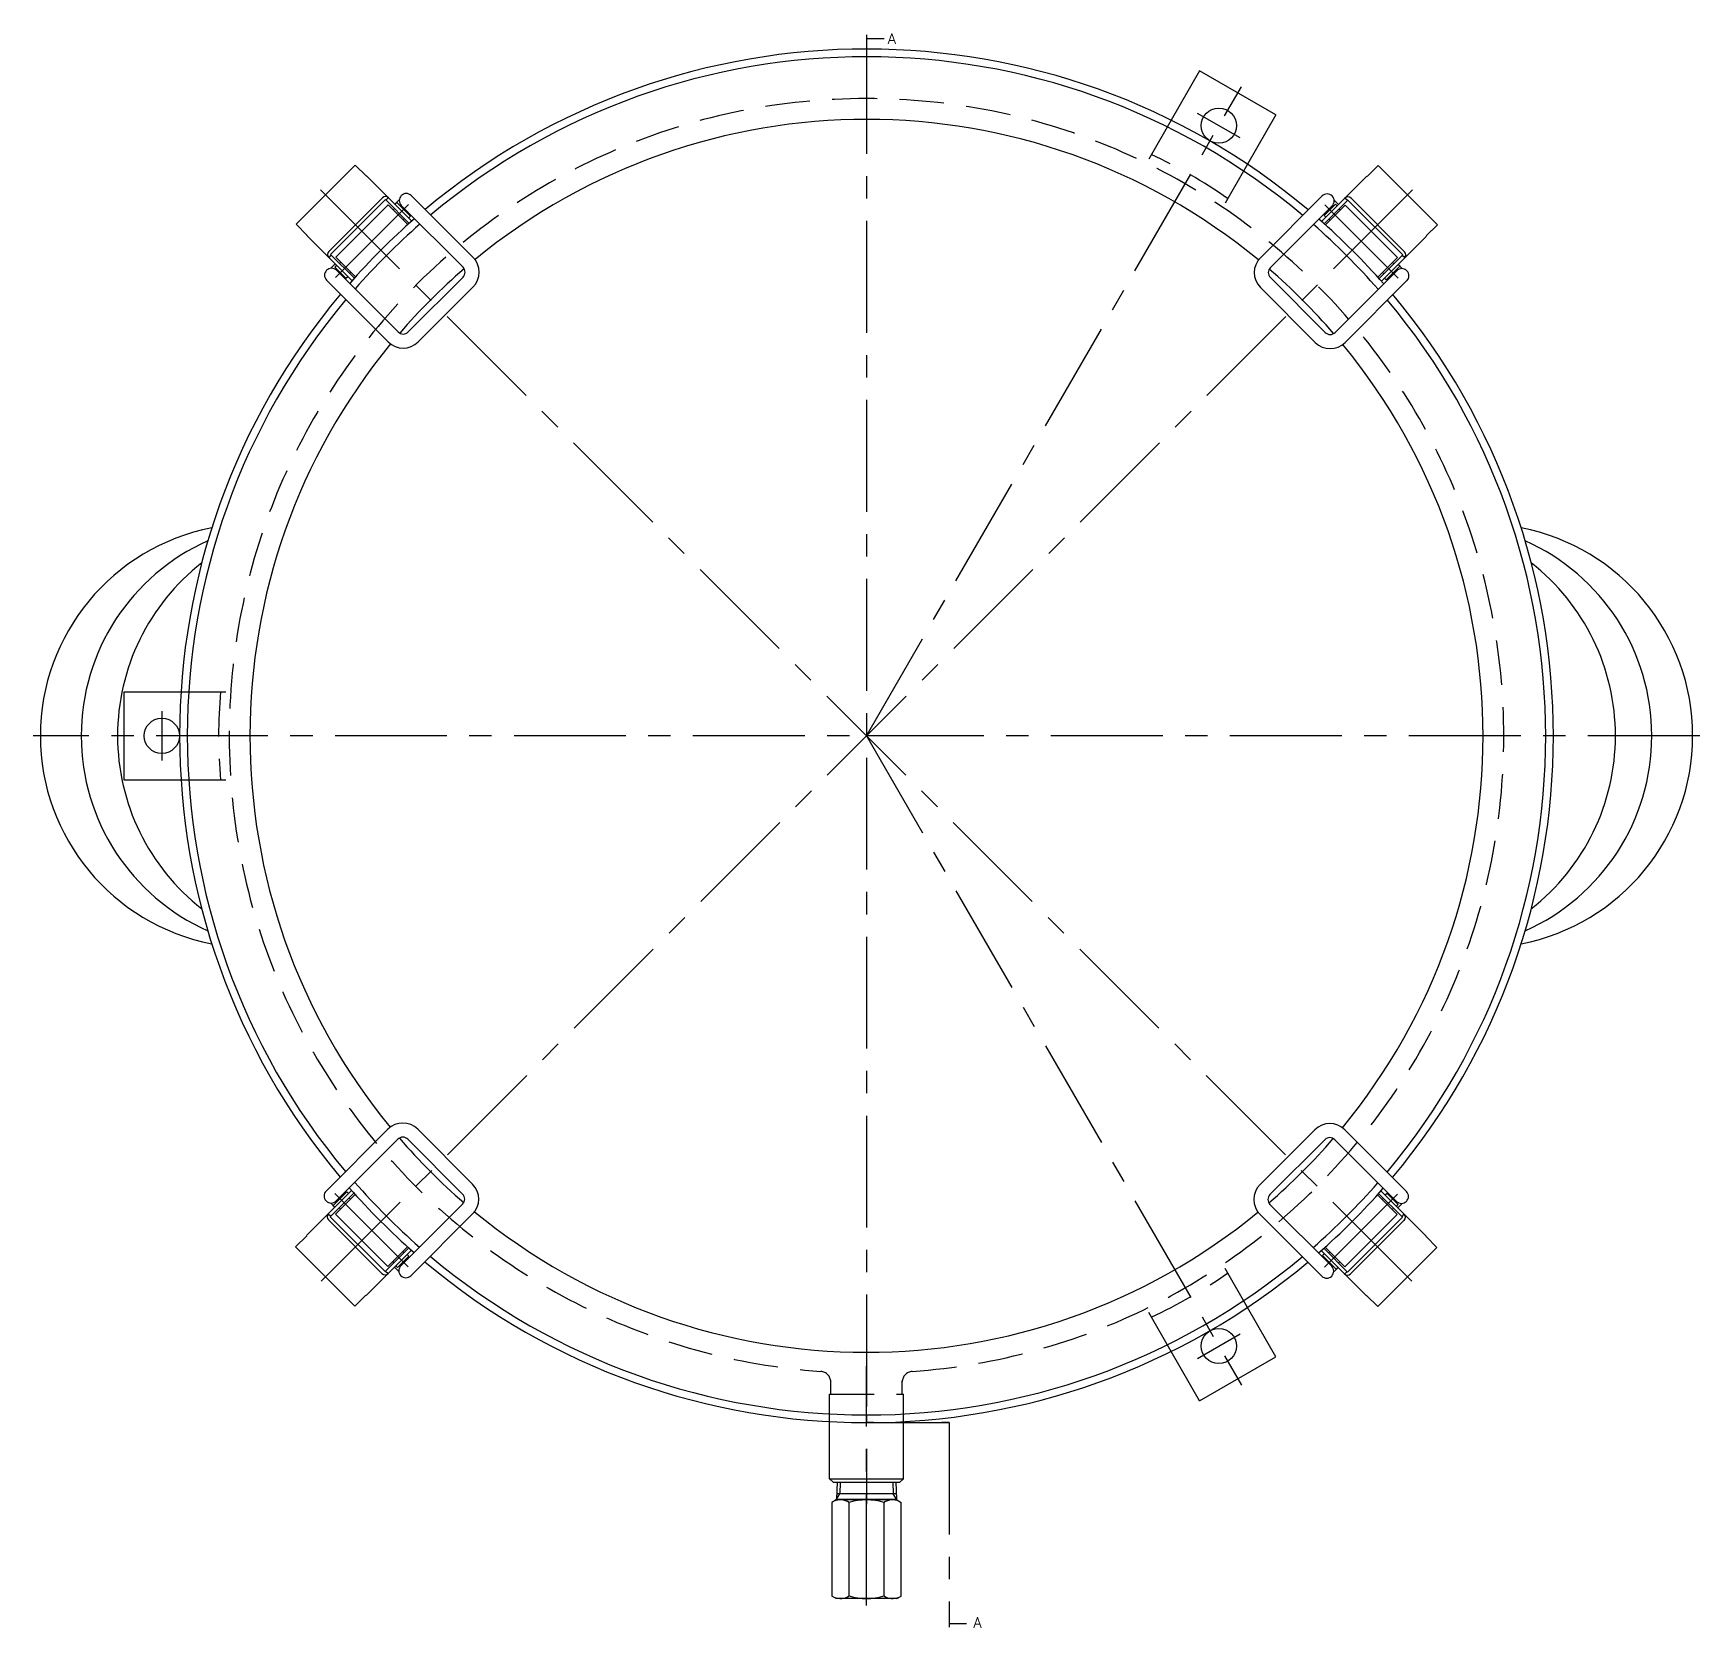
# Model space of a CAD drawing. Extents: x -248 to 845, y -890 to 199.
# Drawn here: x -236.5 to 236.5, y -253.2 to 199.4 of the extents above; entities that cross this region are included whole.
import ezdxf

# ---------------------------------------------------------------- set-up
doc = ezdxf.new("R2010")
doc.units = 0
doc.linetypes.add('CENTER', pattern=[50.8, 31.75, -6.35, 6.35, -6.35])
doc.linetypes.add('DASHED', pattern=[19.05, 12.7, -6.35])
doc.layers.get('0').update_dxf_attribs({"linetype": 'CONTINUOUS'})
doc.layers.add('CENTER', color=1, linetype='CONTINUOUS')
doc.styles.get("Standard").update_dxf_attribs({"font": 'txt.shx', "height": 3, "bigfont": 'bigfont.shx'})

msp = doc.modelspace()

# ---------------------------------------------------------------- linework, layer by layer
at = {"color": 7, "linetype": 'CONTINUOUS'}
for p, q in [((94.57, 188.81), (86.46, 174.75)), ((116.23, 176.31), (94.57, 188.81)), ((116.23, 176.31), (108.11, 162.25)), ((-145.1, 162.04), (-161.93, 145.22)), ((-141.96, 158.91), (-145.1, 162.04)), ((145.22, 161.93), (142.08, 158.79)), ((162.04, 145.1), (145.22, 161.93)), ((-141.89, 158.98), (-141.96, 158.91)), ((-141.89, 158.98), (-129.06, 146.15)), ((129.18, 146.04), (142.01, 158.86)), ((142.08, 158.79), (142.01, 158.86)), ((-137.43, 152.75), (-152.63, 137.54)), ((-136.54, 152.22), (-152.1, 136.66)), ((-129.81, 145.48), (-136.54, 152.22)), ((-135.69, 152.78), (-136.4, 152.07)), ((-132.62, 152.18), (-133.86, 150.94)), ((-133.82, 150.91), (-133.32, 151.4)), ((-133.32, 151.4), (-129.44, 147.51)), ((-111.7, 135.86), (-129.22, 153.38)), ((129.33, 153.26), (111.82, 135.74)), ((136.66, 152.1), (129.93, 145.37)), ((133.97, 150.83), (132.74, 152.06)), ((136.52, 151.96), (135.81, 152.66)), ((152.22, 136.54), (136.66, 152.1)), ((152.75, 137.43), (137.54, 152.63)), ((-135.76, 150.73), (-150.61, 135.88)), ((-130.18, 145.15), (-135.76, 150.73)), ((-134, 149.67), (-134.35, 149.32)), ((-114.53, 133.03), (-132.05, 150.55)), ((-131.17, 146.84), (-131.52, 146.49)), ((-130.53, 148.61), (-130.32, 148.82)), ((-129.44, 147.51), (-129.93, 147.02)), ((132.16, 150.43), (114.65, 132.91)), ((133.09, 150.93), (129.91, 147.75)), ((129.91, 147.75), (130.4, 147.25)), ((135.88, 150.61), (130.3, 145.04)), ((130.65, 148.49), (130.44, 148.7)), ((131.64, 146.37), (131.29, 146.72)), ((133.58, 150.44), (133.09, 150.93)), ((134.47, 149.2), (134.11, 149.55)), ((150.73, 135.76), (135.88, 150.61)), ((-161.93, 145.22), (-158.79, 142.08)), ((-158.79, 142.08), (-158.86, 142.01)), ((-146.04, 129.18), (-158.86, 142.01)), ((158.91, 141.96), (162.04, 145.1)), ((158.98, 141.89), (158.91, 141.96)), ((158.98, 141.89), (146.15, 129.06)), ((-151.96, 136.52), (-152.66, 135.81)), ((-152.1, 136.66), (-145.37, 129.93)), ((-150.83, 133.97), (-152.06, 132.74)), ((-150.44, 133.58), (-150.93, 133.09)), ((-150.93, 133.09), (-147.75, 129.91)), ((-150.61, 135.88), (-145.04, 130.3)), ((-149.2, 134.47), (-149.55, 134.11)), ((145.15, 130.18), (150.73, 135.76)), ((145.48, 129.81), (152.22, 136.54)), ((151.4, 133.32), (147.51, 129.44)), ((149.67, 134), (149.32, 134.35)), ((150.91, 133.82), (151.4, 133.32)), ((152.18, 132.62), (150.94, 133.86)), ((152.78, 135.69), (152.07, 136.4)), ((-153.26, 129.33), (-135.74, 111.82)), ((-150.43, 132.16), (-132.91, 114.65)), ((-148.49, 130.65), (-148.7, 130.44)), ((-147.75, 129.91), (-147.25, 130.4)), ((-146.37, 131.64), (-146.72, 131.29)), ((-130.09, 114.65), (-114.53, 130.2)), ((114.65, 130.09), (130.2, 114.53)), ((133.03, 114.53), (150.55, 132.05)), ((135.86, 111.7), (153.38, 129.22)), ((146.84, 131.17), (146.49, 131.52)), ((147.51, 129.44), (147.02, 129.93)), ((148.61, 130.53), (148.82, 130.32)), ((-127.26, 111.82), (-111.7, 127.38)), ((111.82, 127.26), (127.38, 111.7)), ((-210.8, 12.5), (-194.57, 12.5)), ((-210.8, 12.5), (-210.8, -12.5)), ((-210.8, -12.5), (-194.57, -12.5)), ((-135.86, -111.7), (-153.38, -129.22)), ((-111.82, -127.26), (-127.38, -111.7)), ((127.26, -111.82), (111.7, -127.38)), ((153.26, -129.33), (135.74, -111.82)), ((-133.03, -114.53), (-150.55, -132.05)), ((-114.65, -130.09), (-130.2, -114.53)), ((130.09, -114.65), (114.53, -130.2)), ((150.43, -132.16), (132.91, -114.65)), ((-158.98, -141.89), (-146.15, -129.06)), ((-145.48, -129.81), (-152.22, -136.54)), ((-151.4, -133.32), (-147.51, -129.44)), ((-145.15, -130.18), (-150.73, -135.76)), ((-148.61, -130.53), (-148.82, -130.32)), ((-147.51, -129.44), (-147.02, -129.93)), ((-146.84, -131.17), (-146.49, -131.52)), ((150.61, -135.88), (145.04, -130.3)), ((152.1, -136.66), (145.37, -129.93)), ((146.04, -129.18), (158.86, -142.01)), ((146.37, -131.64), (146.72, -131.29)), ((147.75, -129.91), (147.25, -130.4)), ((150.93, -133.09), (147.75, -129.91)), ((148.49, -130.65), (148.7, -130.44)), ((-152.78, -135.69), (-152.07, -136.4)), ((-152.22, -136.54), (-136.66, -152.1)), ((-152.18, -132.62), (-150.94, -133.86)), ((-150.91, -133.82), (-151.4, -133.32)), ((-150.73, -135.76), (-135.88, -150.61)), ((-149.67, -134), (-149.32, -134.35)), ((-132.16, -150.43), (-114.65, -132.91)), ((-129.33, -153.26), (-111.82, -135.74)), ((111.7, -135.86), (129.22, -153.38)), ((114.53, -133.03), (132.05, -150.55)), ((135.76, -150.73), (150.61, -135.88)), ((136.54, -152.22), (152.1, -136.66)), ((149.2, -134.47), (149.55, -134.11)), ((150.44, -133.58), (150.93, -133.09)), ((150.83, -133.97), (152.06, -132.74)), ((151.96, -136.52), (152.66, -135.81)), ((-158.98, -141.89), (-158.91, -141.96)), ((-152.75, -137.43), (-137.54, -152.63)), ((137.43, -152.75), (152.63, -137.54)), ((-158.91, -141.96), (-162.04, -145.1)), ((-162.04, -145.1), (-145.22, -161.93)), ((-129.18, -146.04), (-142.01, -158.86)), ((-136.66, -152.1), (-129.93, -145.37)), ((-135.88, -150.61), (-130.3, -145.04)), ((-131.64, -146.37), (-131.29, -146.72)), ((141.89, -158.98), (129.06, -146.15)), ((129.81, -145.48), (136.54, -152.22)), ((130.18, -145.15), (135.76, -150.73)), ((131.17, -146.84), (131.52, -146.49)), ((145.1, -162.04), (161.93, -145.22)), ((158.79, -142.08), (158.86, -142.01)), ((161.93, -145.22), (158.79, -142.08)), ((-134.47, -149.2), (-134.11, -149.55)), ((-133.97, -150.83), (-132.74, -152.06)), ((-133.58, -150.44), (-133.09, -150.93)), ((-133.09, -150.93), (-129.91, -147.75)), ((-130.65, -148.49), (-130.44, -148.7)), ((-129.91, -147.75), (-130.4, -147.25)), ((129.44, -147.51), (129.93, -147.02)), ((133.32, -151.4), (129.44, -147.51)), ((130.53, -148.61), (130.32, -148.82)), ((132.62, -152.18), (133.86, -150.94)), ((133.82, -150.91), (133.32, -151.4)), ((134, -149.67), (134.35, -149.32)), ((-136.52, -151.96), (-135.81, -152.66)), ((135.69, -152.78), (136.4, -152.07)), ((-145.22, -161.93), (-142.08, -158.79)), ((-142.08, -158.79), (-142.01, -158.86)), ((141.89, -158.98), (141.96, -158.91)), ((141.96, -158.91), (145.1, -162.04)), ((116.23, -176.31), (108.11, -162.25)), ((94.57, -188.81), (86.46, -174.75)), ((94.57, -188.81), (116.23, -176.31)), ((-10.5, -210.9), (-10.5, -193.3)), ((10.5, -210.9), (10.5, -193.3)), ((-9.5, -211.9), (-10.5, -210.9)), ((-10.5, -210.9), (10.5, -210.9)), ((-9.5, -211.9), (9.5, -211.9)), ((-8.33, -211.9), (-8.5, -216.74)), ((8.33, -211.9), (8.5, -216.74)), ((9.5, -211.9), (10.5, -210.9)), ((-8.58, -216.9), (-9.81, -217.61)), ((8.58, -216.9), (-8.58, -216.9)), ((-8.5, -216.9), (-8.5, -216.74)), ((-8.5, -216.74), (8.5, -216.74)), ((8.44, -215.16), (-8.44, -215.16)), ((8.5, -216.9), (8.5, -216.74)), ((8.58, -216.9), (9.81, -217.61)), ((-9.81, -217.61), (-9.81, -244.19)), ((-4.91, -244.19), (-4.91, -217.61)), ((4.91, -217.61), (4.91, -244.19)), ((9.81, -244.19), (9.81, -217.61)), ((-8.58, -244.9), (-9.81, -244.19)), ((8.58, -244.9), (-8.58, -244.9)), ((8.58, -244.9), (9.81, -244.19))]:
    msp.add_line(p, q, dxfattribs=at)
at = {"color": 3, "linetype": 'DASHED'}
for p, q in [((86.46, 174.75), (79.37, 162.46)), ((108.11, 162.25), (101.02, 149.96)), ((-194.57, 12.5), (-180.38, 12.5)), ((-194.57, -12.5), (-180.38, -12.5)), ((108.11, -162.25), (101.02, -149.96)), ((86.46, -174.75), (79.37, -162.46)), ((-10.15, -186.9), (-10.15, -183.2)), ((10.15, -186.9), (10.15, -183.2)), ((-10.5, -193.3), (-10.5, -186.9)), ((-10.5, -186.9), (10.5, -186.9)), ((10.5, -193.3), (10.5, -186.9))]:
    msp.add_line(p, q, dxfattribs=at)
at = {"color": 3, "linetype": 'CONTINUOUS'}
for p, q in [((-7.48, -211.9), (-7.59, -215.16)), ((7.47, -211.9), (7.59, -215.16)), ((-8.5, -216.74), (-7.59, -215.16)), ((8.5, -216.74), (7.59, -215.16))]:
    msp.add_line(p, q, dxfattribs=at)
at = {"color": 7}
for points in [[(0, 197.97, 0), (5, 197.97, 0)], [(23.42, -252.01, 0), (28.42, -252.01, 0)]]:
    msp.add_polyline3d(points, dxfattribs=at)
at = {"color": 7, "linetype": 'CONTINUOUS'}
for centre in [(100.01, 173.22), (-200.02, 0), (100.01, -173.22)]:
    msp.add_circle(centre, 5, dxfattribs=at)
for centre, radius, start, end in [((0, 0), 194.97, 49.9776, 129.9734), ((0, 0), 192.79, 50.0341, 129.9163), ((0, 0), 175, 50.5266, 129.4195), ((-136.54, 151.86), 1.25, 45, 135), ((-130.63, 151.96), 2, 45, 225), ((130.75, 151.84), 2, 315, 135), ((136.66, 151.75), 1.25, 45, 135), ((0, 0), 194.97, 131.1524, 138.7986), ((0, 0), 194.97, 41.1524, 48.7986), ((0, 0), 192.79, 131.1088, 138.8417), ((0, 0), 192.79, 41.1088, 48.8417), ((-151.75, 136.66), 1.25, 135, 225), ((151.86, 136.54), 1.25, 315, 45), ((-151.84, 130.75), 2, 45, 225), ((0, 0), 175, 130.7367, 139.2099), ((-115.94, 131.62), 2, 315, 45), ((-115.94, 131.62), 6, 315, 45), ((116.06, 131.5), 6, 135, 225), ((116.06, 131.5), 2, 135, 225), ((0, 0), 175, 40.7367, 49.2099), ((151.96, 130.63), 2, 315, 135), ((0, 0), 194.97, 139.9776, 219.9734), ((0, 0), 192.79, 140.0341, 219.9163), ((0, 0), 192.79, 320.0341, 39.9163), ((0, 0), 194.97, 319.9776, 39.9734), ((-131.5, 116.06), 2, 225, 315), ((131.62, 115.94), 2, 225, 315), ((0, 0), 175, 140.5266, 219.4195), ((-131.5, 116.06), 6, 225, 315), ((131.62, 115.94), 6, 225, 315), ((0, 0), 175, 320.5266, 39.4195), ((-174.36, 0), 60.14, 100.9848, 259.0152), ((174.36, 0), 60.14, 280.9848, 79.0152), ((-162.33, 0), 60.58, 113.9828, 246.0172), ((162.33, 0), 60.58, 293.9828, 66.0172), ((-150.15, 0), 62.44, 128.1122, 231.8878), ((150.15, 0), 62.44, 308.1122, 51.8878), ((-131.62, -115.94), 6, 45, 135), ((131.5, -116.06), 6, 45, 135), ((-131.62, -115.94), 2, 45, 135), ((0, 0), 175, 220.7367, 229.2099), ((0, 0), 175, 310.7367, 319.2099), ((131.5, -116.06), 2, 45, 135), ((0, 0), 192.79, 221.1088, 228.8417), ((-116.06, -131.5), 6, 315, 45), ((115.94, -131.62), 6, 135, 225), ((0, 0), 192.79, 311.1088, 318.8417), ((-151.96, -130.63), 2, 135, 315), ((0, 0), 194.97, 221.1524, 228.7986), ((-116.06, -131.5), 2, 315, 45), ((115.94, -131.62), 2, 135, 225), ((0, 0), 194.97, 311.1524, 318.7986), ((151.84, -130.75), 2, 225, 45), ((-151.86, -136.54), 1.25, 135, 225), ((0, 0), 175, 230.5266, 309.4195), ((151.75, -136.66), 1.25, 315, 45), ((-130.75, -151.84), 2, 135, 315), ((0, 0), 194.97, 229.9776, 309.9734), ((0, 0), 192.79, 230.0341, 309.9163), ((130.63, -151.96), 2, 225, 45), ((-136.66, -151.75), 1.25, 225, 315), ((136.54, -151.86), 1.25, 225, 315), ((-7.38, -221.55), 4.65, 57.7969, 114.0123), ((0, -234.11), 17.21, 73.4318, 106.5682), ((7.38, -221.55), 4.65, 65.9877, 122.2031), ((-7.38, -240.25), 4.65, 245.9877, 302.2031), ((0, -227.69), 17.21, 253.4318, 286.5682), ((7.38, -240.25), 4.65, 237.7969, 294.0123)]:
    msp.add_arc(centre, radius, start, end, dxfattribs=at)
at = {"color": 3, "linetype": 'DASHED'}
for centre, radius, start, end in [((0, 0), 180.9, 274.1005, 265.8995), ((22.55, 39.06), 138.8, 54.8331, 65.1669), ((-45.1, 0), 138.8, 174.8331, 185.1669), ((22.55, -39.06), 138.8, 294.8331, 305.1669), ((-13.15, -183.43), 3, 0, 85.8995), ((13.15, -183.43), 3, 94.1005, 180)]:
    msp.add_arc(centre, radius, start, end, dxfattribs=at)
at = {"layer": 'CENTER', "color": 1, "linetype": 'CENTER'}
for p, q in [((0, 198.97), (0, 196.97)), ((0, 198.97), (0, 196.97)), ((0, 196.97), (0, -194.97)), ((0, 0), (106.4, 184.29)), ((106.07, 169.72), (93.95, 176.72)), ((154.99, 154.99), (-154.99, -154.99)), ((-154.99, 154.99), (154.99, -154.99)), ((-129.97, 150.87), (-150.76, 130.08)), ((150.87, 129.97), (130.08, 150.76)), ((-200.02, 7), (-200.02, -7)), ((236.5, 0), (-236.5, 0)), ((0, 0), (-1.41, -1.41)), ((2, 0), (0, 0)), ((0, 0), (106.4, -184.29)), ((-150.87, -129.97), (-130.08, -150.76)), ((129.97, -150.87), (150.76, -130.08)), ((93.95, -176.72), (106.07, -169.72)), ((0, -246.9), (0, -178.9)), ((0, -192.97), (0, -194.97)), ((0, -192.97), (0, -194.97)), ((0, -193.17), (0, -195.17)), ((0, -194.97), (23.42, -194.97)), ((2, -194.97), (0, -194.97)), ((23.42, -194.97), (21.42, -194.97)), ((23.42, -194.97), (23.42, -251.01)), ((23.42, -194.97), (23.42, -196.97)), ((0, -202.45), (0, -218.08)), ((23.42, -251.01), (23.42, -253.01)), ((23.42, -251.01), (23.42, -253.01))]:
    msp.add_line(p, q, dxfattribs=at)

# ---------------------------------------------------------------- texts
at = {"color": 137, "linetype": 'CONTINUOUS'}
for p in [(6, 196.43), (30.32, -253.18)]:
    msp.add_text('A', height=3, rotation=360, dxfattribs=at).set_placement(p)

doc.saveas('drawing.dxf')
